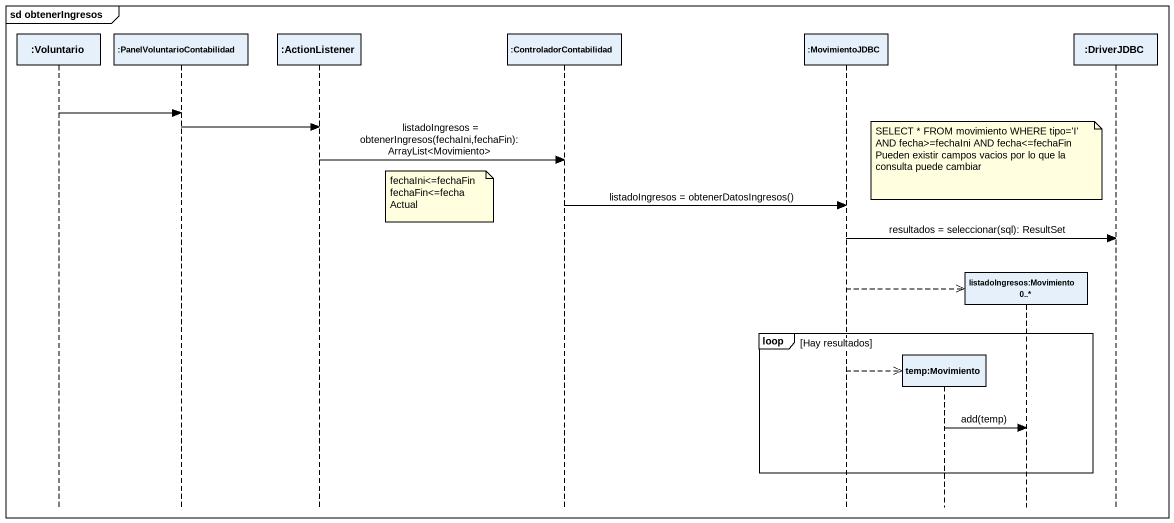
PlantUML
@startuml
mainframe sd obtenerIngresos
hide footbox
participant ":Voluntario" as Voluntario
participant ":PanelVoluntarioContabilidad" as PanelVoluntarioContabilidad
participant ":ActionListener" as ActionListener
participant ":ControladorContabilidad" as ControladorContabilidad
participant ":MovimientoJDBC" as MovimientoJDBC
participant "temp:Movimiento" as temp_Movimiento
participant "listadoIngresos:Movimiento 0..*" as listadoIngresos_Movimiento_0
participant ":DriverJDBC" as DriverJDBC

Voluntario -> PanelVoluntarioContabilidad
PanelVoluntarioContabilidad -> ActionListener
ActionListener -> ControladorContabilidad : listadoIngresos = obtenerIngresos(fechaIni,fechaFin): ArrayList<Movimiento>
note over listadoIngresos_Movimiento_0
  SELECT * FROM movimiento WHERE tipo='I' AND fecha>=fechaIni AND fecha<=fechaFin
  Pueden existir campos vacios por lo que la consulta puede cambiar
end note
note right of ActionListener
  fechaIni<=fechaFin
  fechaFin<=fechaActual
end note
ControladorContabilidad -> MovimientoJDBC : listadoIngresos = obtenerDatosIngresos()
MovimientoJDBC -> DriverJDBC : resultados = seleccionar(sql): ResultSet
MovimientoJDBC -->> listadoIngresos_Movimiento_0 **
loop Hay resultados
  MovimientoJDBC -->> temp_Movimiento **
  temp_Movimiento -> listadoIngresos_Movimiento_0 : add(temp)
end
@enduml
